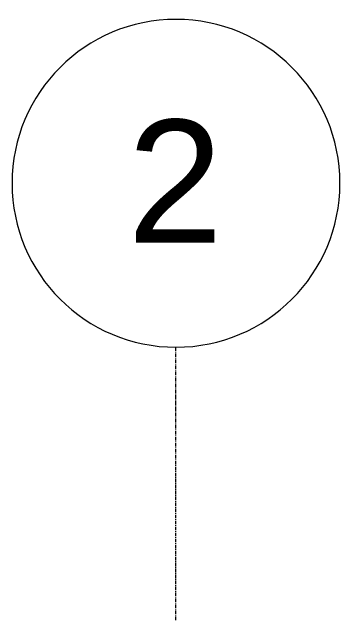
# Model space of a CAD drawing. Header units: inches. Extents: x -4218 to -1830, y 9757 to 12359.
# Drawn here: x -3178.3 to -3130.3, y 12271.3 to 12359.4 of the extents above; entities that cross this region are included whole.
import ezdxf

# ---------------------------------------------------------------- set-up
doc = ezdxf.new("R2010")
doc.units = ezdxf.units.IN
doc.header["$MEASUREMENT"] = 0
doc.linetypes.add('Grid Line 1_2_', pattern=[0.875, 0.5, -0.125, 0.125, -0.125])
doc.layers.add('S-GRID-1', color=1, linetype='Grid Line 1_2_', lineweight=9)
doc.layers.add('S-GRID-IDEN', color=1, linetype='Continuous', lineweight=9)
doc.styles.add('Arial', font='arial.ttf', dxfattribs={"height": 18})

# ---------------------------------------------------------------- blocks, each defined once
blk = doc.blocks.new('Grid - Grid Head - Circle-50561-BACKGROUND - ROOF PLAN')
at = {"layer": 'S-GRID-IDEN'}
for start, end in [(360, 180), (180, 360)]:
    blk.add_arc((0, 0), 0.25, start, end, dxfattribs=at)

msp = doc.modelspace()

# ---------------------------------------------------------------- linework, layer by layer
at = {"layer": 'S-GRID-1'}
msp.add_line((-3154.324, 9836.18), (-3154.324, 12310.349), dxfattribs=at)

# ---------------------------------------------------------------- block references
at = {"layer": 'S-GRID-IDEN', "xscale": 95.99999999999994, "yscale": 95.99999999999994, "zscale": 95.99999999999994}
msp.add_blockref('Grid - Grid Head - Circle-50561-BACKGROUND - ROOF PLAN', (-3154.324, 12334.349), dxfattribs=at)

# ---------------------------------------------------------------- texts
at = {"layer": 'S-GRID-IDEN', "insert": (-3161.453, 12343.637), "char_height": 18, "width": 16.968, "attachment_point": 1, "style": 'Arial'}
msp.add_mtext('2', dxfattribs=at)

doc.saveas('drawing.dxf')
